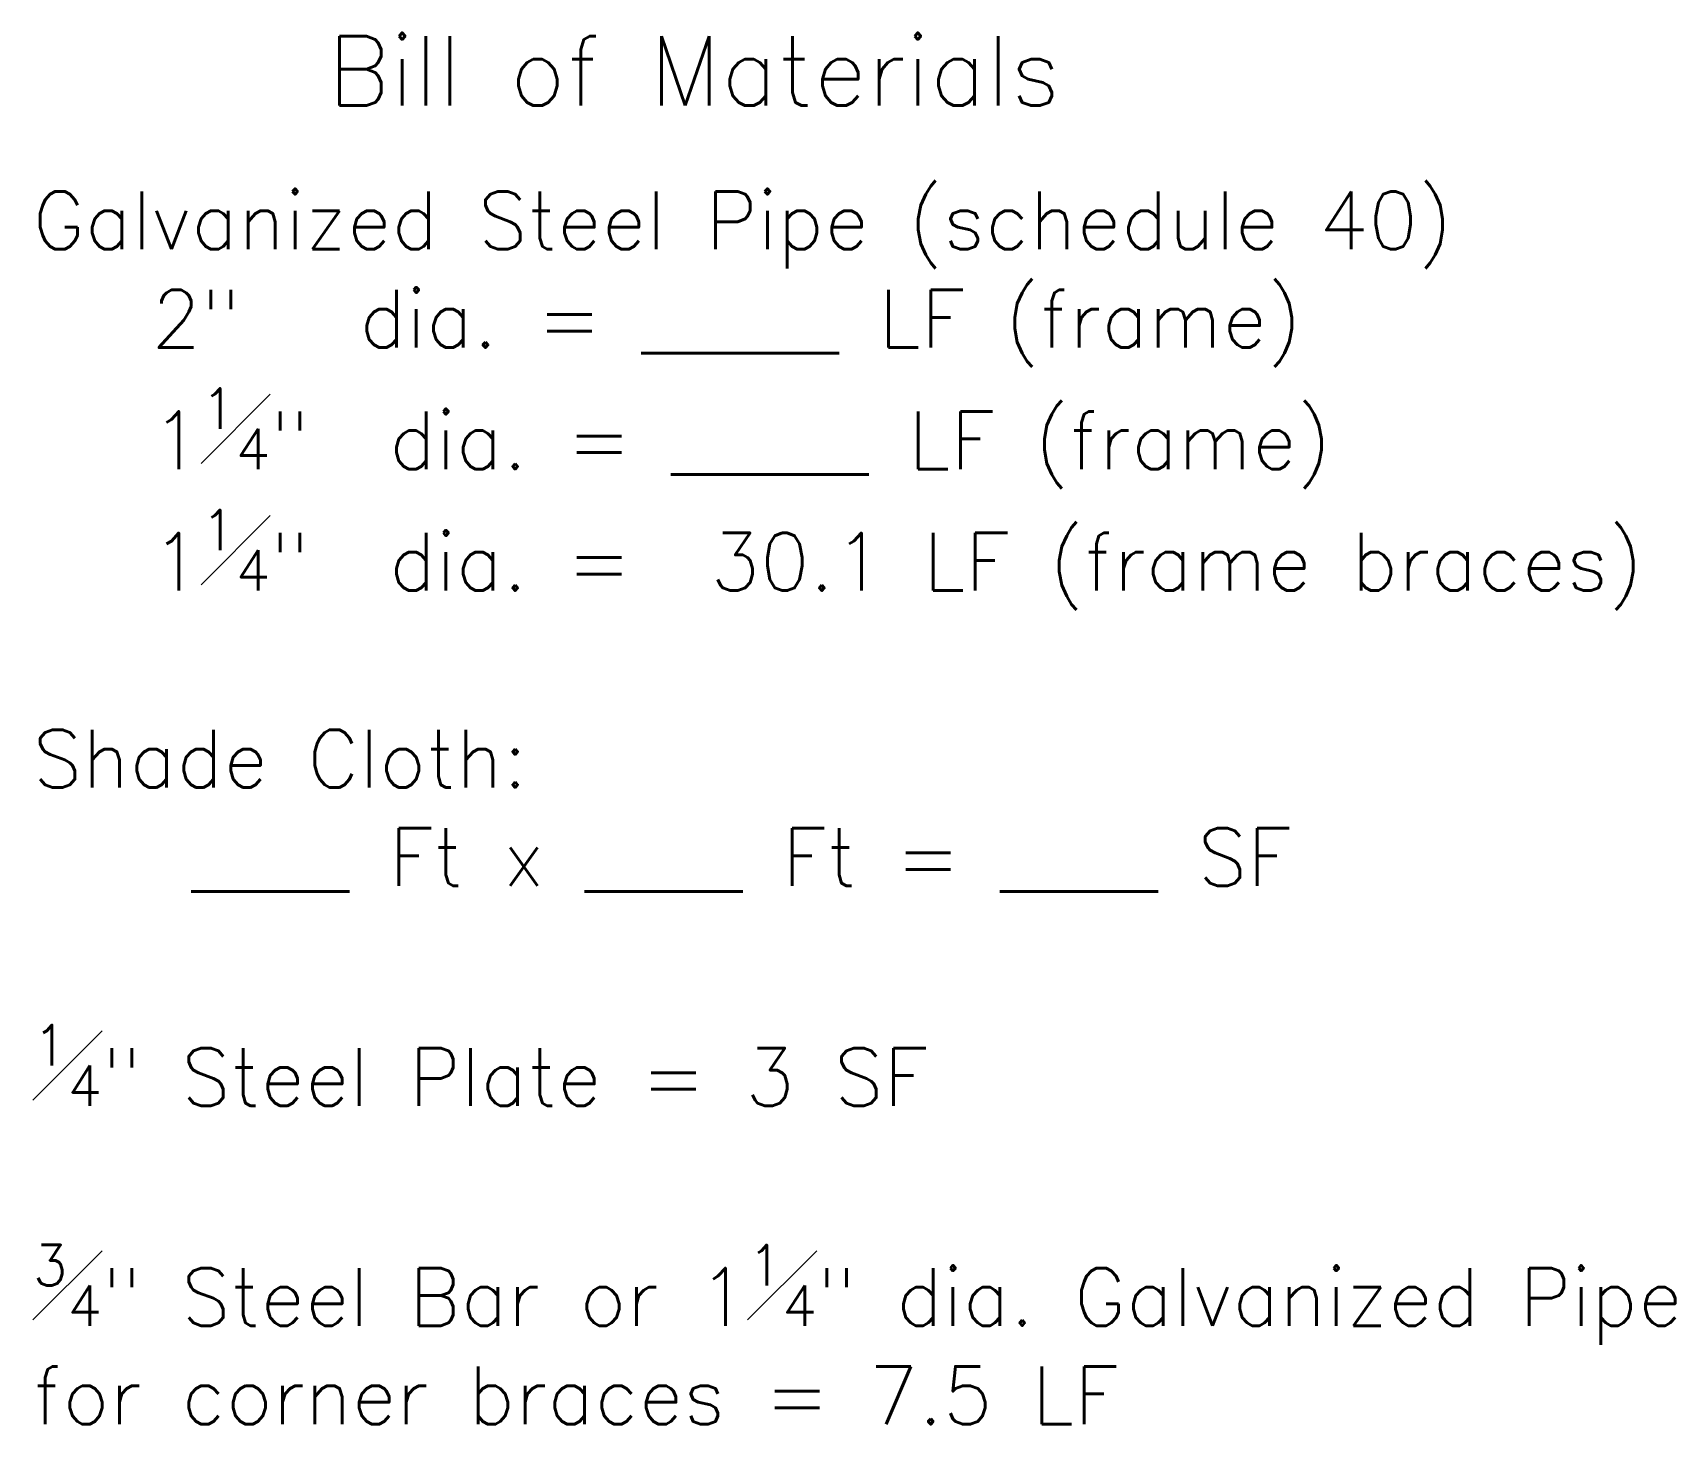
# Model space of a CAD drawing. Header units: feet. Extents: x -1041 to -841, y 1577 to 1639.
# Drawn here: x -878.669 to -876.45, y 1590.662 to 1592.544 of the extents above; entities that cross this region are included whole.
import ezdxf

# ---------------------------------------------------------------- set-up
doc = ezdxf.new("R2010")
doc.units = ezdxf.units.FT
doc.header["$MEASUREMENT"] = 0
doc.layers.add('1.Text.Dims.x008', color=7, linetype='Continuous', lineweight=13)
doc.styles.add('001xB.NoteB', font='romans.shx', dxfattribs={"height": 0.078})
doc.styles.add('001xB.Subtitle', font='romans.shx', dxfattribs={"height": 0.094})

msp = doc.modelspace()

# ---------------------------------------------------------------- texts
at = {"layer": '1.Text.Dims.x008', "color": 7, "lineweight": 30, "style": '001xB.Subtitle'}
msp.add_text('Bill of Materials', height=0.094, dxfattribs=at).set_placement((-878.2708608, 1592.4452322))
at = {"layer": '1.Text.Dims.x008', "color": 7, "lineweight": 13, "insert": (-878.6692245, 1592.3291739), "char_height": 0.078, "attachment_point": 1, "line_spacing_factor": 1.023529, "style": '001xB.NoteB'}
msp.add_mtext('Galvanized Steel Pipe (schedule 40)\\P   2"   dia. = _____ LF (frame)\\P   1{\\H0.7x;\\S1#4;}"  dia. = _____ LF (frame)\\P   1{\\H0.7x;\\S1#4;}"  dia. =  30.1 LF (frame braces)\\P\\PShade Cloth:\\P    ____ Ft x ____ Ft = ____ SF\\P\\P{\\H0.7x;\\S1#4;}" Steel Plate = 3 SF\\P\\P{\\H0.7x;\\S3#4;}" Steel Bar or 1{\\H0.7x;\\S1#4;}" dia. Galvanized Pipe\\Pfor corner braces = 7.5 LF  ', dxfattribs=at)

doc.saveas('drawing.dxf')
